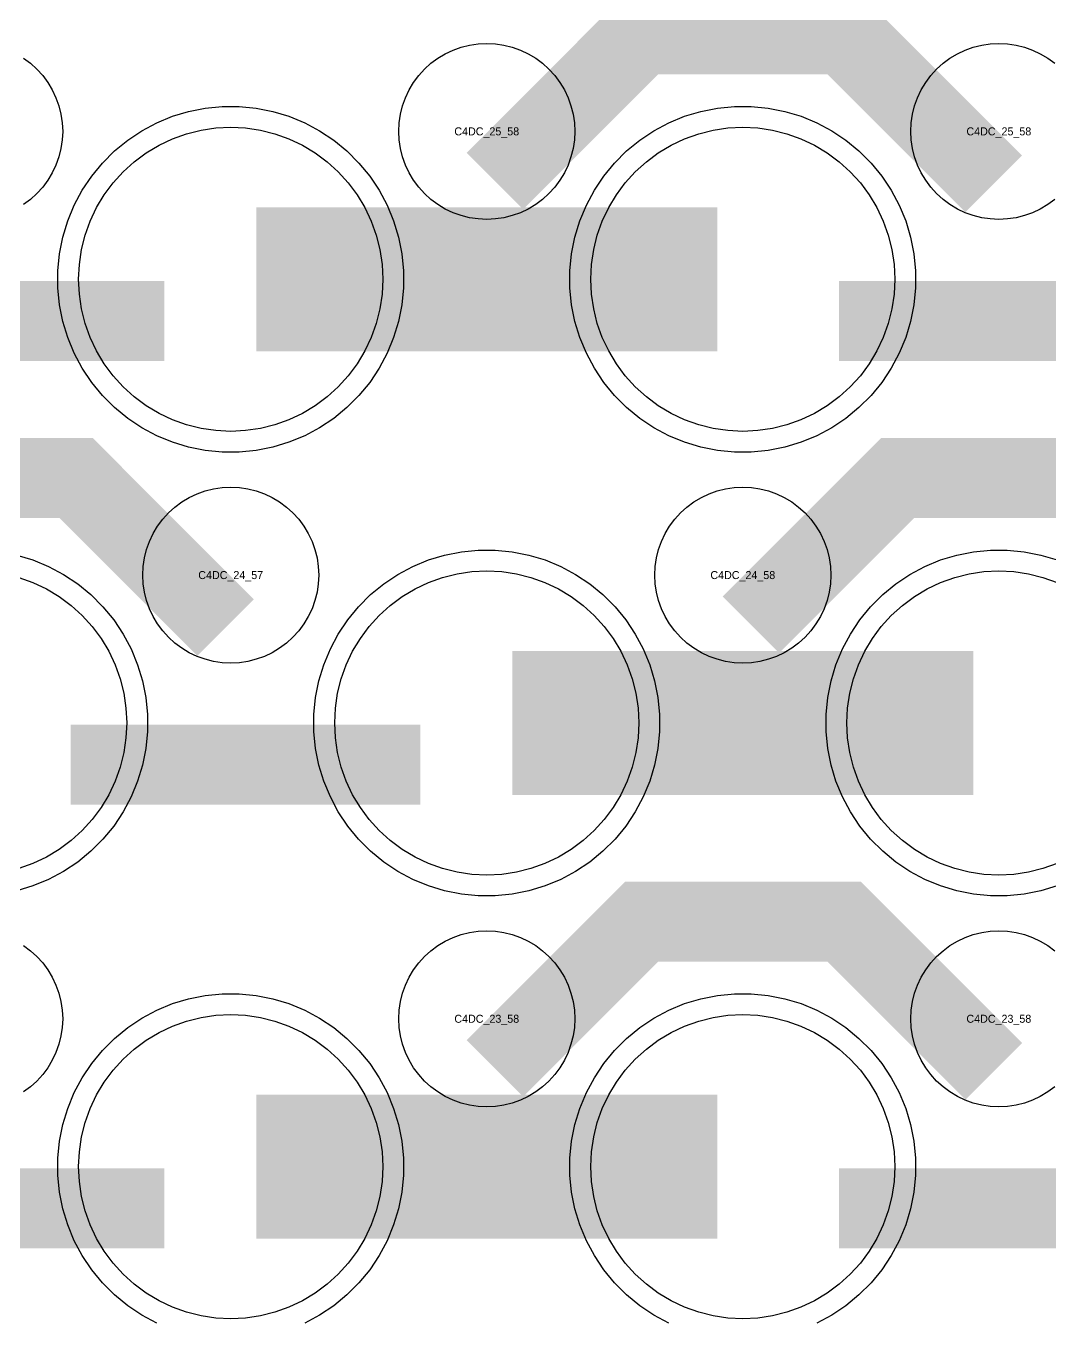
# Model space of a CAD drawing. Extents: x -11880 to 11880, y -14992 to 14992.
# Drawn here: x 6416 to 6736, y -11701.1 to -11296.3 of the extents above; entities that cross this region are included whole.
import ezdxf
from ezdxf.enums import TextEntityAlignment as Align

# ---------------------------------------------------------------- set-up
doc = ezdxf.new("R2010")
doc.units = 0
doc.header["$MEASUREMENT"] = 0
for name, color, linetype in [('GDS_775_DT_237', 138, 'CONTINUOUS'), ('RDL1_FS', 34, 'CONTINUOUS'), ('RDL_BS', 160, 'CONTINUOUS')]:
    doc.layers.add(name, color=color, linetype=linetype)

msp = doc.modelspace()

# ---------------------------------------------------------------- linework, layer by layer
at = {"layer": 'RDL1_FS'}
for points in [[(6480, -11422.969), (6475.343, -11422.74), (6470.732, -11422.056), (6466.209, -11420.924), (6461.819, -11419.352), (6457.605, -11417.36), (6453.605, -11414.962), (6449.86, -11412.184), (6446.406, -11409.054), (6443.276, -11405.6), (6440.498, -11401.855), (6438.1, -11397.855), (6436.108, -11393.641), (6434.536, -11389.251), (6433.404, -11384.728), (6432.72, -11380.117), (6432.491, -11375.46), (6432.72, -11370.803), (6433.404, -11366.192), (6434.536, -11361.669), (6436.108, -11357.279), (6438.1, -11353.065), (6440.498, -11349.065), (6443.276, -11345.32), (6446.406, -11341.866), (6449.86, -11338.736), (6453.605, -11335.958), (6457.605, -11333.56), (6461.819, -11331.568), (6466.209, -11329.996), (6470.732, -11328.864), (6475.343, -11328.18), (6480, -11327.951), (6484.657, -11328.18), (6489.268, -11328.864), (6493.791, -11329.996), (6498.181, -11331.568), (6502.395, -11333.56), (6506.395, -11335.958), (6510.14, -11338.736), (6513.594, -11341.866), (6516.724, -11345.32), (6519.502, -11349.065), (6521.9, -11353.065), (6523.892, -11357.279), (6525.464, -11361.669), (6526.596, -11366.192), (6527.28, -11370.803), (6527.509, -11375.46), (6527.28, -11380.117), (6526.596, -11384.728), (6525.464, -11389.251), (6523.892, -11393.641), (6521.9, -11397.855), (6519.502, -11401.855), (6516.724, -11405.6), (6513.594, -11409.054), (6510.14, -11412.184), (6506.395, -11414.962), (6502.395, -11417.36), (6498.181, -11419.352), (6493.791, -11420.924), (6489.268, -11422.056), (6484.657, -11422.74)], [(6640, -11422.969), (6635.343, -11422.74), (6630.732, -11422.056), (6626.209, -11420.924), (6621.819, -11419.352), (6617.605, -11417.36), (6613.605, -11414.962), (6609.86, -11412.184), (6606.406, -11409.054), (6603.276, -11405.6), (6600.498, -11401.855), (6598.1, -11397.855), (6596.108, -11393.641), (6594.536, -11389.251), (6593.404, -11384.728), (6592.72, -11380.117), (6592.491, -11375.46), (6592.72, -11370.803), (6593.404, -11366.192), (6594.536, -11361.669), (6596.108, -11357.279), (6598.1, -11353.065), (6600.498, -11349.065), (6603.276, -11345.32), (6606.406, -11341.866), (6609.86, -11338.736), (6613.605, -11335.958), (6617.605, -11333.56), (6621.819, -11331.568), (6626.209, -11329.996), (6630.732, -11328.864), (6635.343, -11328.18), (6640, -11327.951), (6644.657, -11328.18), (6649.268, -11328.864), (6653.791, -11329.996), (6658.181, -11331.568), (6662.395, -11333.56), (6666.395, -11335.958), (6670.14, -11338.736), (6673.594, -11341.866), (6676.724, -11345.32), (6679.502, -11349.065), (6681.9, -11353.065), (6683.892, -11357.279), (6685.464, -11361.669), (6686.596, -11366.192), (6687.28, -11370.803), (6687.509, -11375.46), (6687.28, -11380.117), (6686.596, -11384.728), (6685.464, -11389.251), (6683.892, -11393.641), (6681.9, -11397.855), (6679.502, -11401.855), (6676.724, -11405.6), (6673.594, -11409.054), (6670.14, -11412.184), (6666.395, -11414.962), (6662.395, -11417.36), (6658.181, -11419.352), (6653.791, -11420.924), (6649.268, -11422.056), (6644.657, -11422.74)]]:
    msp.add_lwpolyline(points, close=True, dxfattribs=at)
for points in [[(6488.002, -11375.46, 45, 45, 0), (6560.002, -11375.46, 45, 45, 0)], [(6560.002, -11375.46, 45, 45, 0), (6632.002, -11375.46, 45, 45, 0)]]:
    msp.add_lwpolyline(points, format="xyseb", dxfattribs=at)
at = {"layer": 'RDL1_FS', "color": 241, "true_color": 0xf7abae}
for points in [[(6560, -11561.534), (6555.343, -11561.305), (6550.732, -11560.621), (6546.209, -11559.489), (6541.819, -11557.917), (6537.605, -11555.925), (6533.605, -11553.527), (6529.86, -11550.749), (6526.406, -11547.619), (6523.276, -11544.165), (6520.498, -11540.42), (6518.1, -11536.42), (6516.108, -11532.206), (6514.536, -11527.816), (6513.404, -11523.293), (6512.72, -11518.682), (6512.491, -11514.025), (6512.72, -11509.368), (6513.404, -11504.757), (6514.536, -11500.234), (6516.108, -11495.844), (6518.1, -11491.63), (6520.498, -11487.63), (6523.276, -11483.885), (6526.406, -11480.431), (6529.86, -11477.301), (6533.605, -11474.523), (6537.605, -11472.125), (6541.819, -11470.133), (6546.209, -11468.561), (6550.732, -11467.429), (6555.343, -11466.745), (6560, -11466.516), (6564.657, -11466.745), (6569.268, -11467.429), (6573.791, -11468.561), (6578.181, -11470.133), (6582.395, -11472.125), (6586.395, -11474.523), (6590.14, -11477.301), (6593.594, -11480.431), (6596.724, -11483.885), (6599.502, -11487.63), (6601.9, -11491.63), (6603.892, -11495.844), (6605.464, -11500.234), (6606.596, -11504.757), (6607.28, -11509.368), (6607.509, -11514.025), (6607.28, -11518.682), (6606.596, -11523.293), (6605.464, -11527.816), (6603.892, -11532.206), (6601.9, -11536.42), (6599.502, -11540.42), (6596.724, -11544.165), (6593.594, -11547.619), (6590.14, -11550.749), (6586.395, -11553.527), (6582.395, -11555.925), (6578.181, -11557.917), (6573.791, -11559.489), (6569.268, -11560.621), (6564.657, -11561.305)], [(6480, -11700.099), (6475.343, -11699.87), (6470.732, -11699.186), (6466.209, -11698.054), (6461.819, -11696.482), (6457.605, -11694.49), (6453.605, -11692.092), (6449.86, -11689.314), (6446.406, -11686.184), (6443.276, -11682.73), (6440.498, -11678.985), (6438.1, -11674.985), (6436.108, -11670.771), (6434.536, -11666.381), (6433.404, -11661.858), (6432.72, -11657.247), (6432.491, -11652.59), (6432.72, -11647.933), (6433.404, -11643.322), (6434.536, -11638.799), (6436.108, -11634.409), (6438.1, -11630.195), (6440.498, -11626.195), (6443.276, -11622.45), (6446.406, -11618.996), (6449.86, -11615.866), (6453.605, -11613.088), (6457.605, -11610.69), (6461.819, -11608.698), (6466.209, -11607.126), (6470.732, -11605.994), (6475.343, -11605.31), (6480, -11605.081), (6484.657, -11605.31), (6489.268, -11605.994), (6493.791, -11607.126), (6498.181, -11608.698), (6502.395, -11610.69), (6506.395, -11613.088), (6510.14, -11615.866), (6513.594, -11618.996), (6516.724, -11622.45), (6519.502, -11626.195), (6521.9, -11630.195), (6523.892, -11634.409), (6525.464, -11638.799), (6526.596, -11643.322), (6527.28, -11647.933), (6527.509, -11652.59), (6527.28, -11657.247), (6526.596, -11661.858), (6525.464, -11666.381), (6523.892, -11670.771), (6521.9, -11674.985), (6519.502, -11678.985), (6516.724, -11682.73), (6513.594, -11686.184), (6510.14, -11689.314), (6506.395, -11692.092), (6502.395, -11694.49), (6498.181, -11696.482), (6493.791, -11698.054), (6489.268, -11699.186), (6484.657, -11699.87)], [(6640, -11700.099), (6635.343, -11699.87), (6630.732, -11699.186), (6626.209, -11698.054), (6621.819, -11696.482), (6617.605, -11694.49), (6613.605, -11692.092), (6609.86, -11689.314), (6606.406, -11686.184), (6603.276, -11682.73), (6600.498, -11678.985), (6598.1, -11674.985), (6596.108, -11670.771), (6594.536, -11666.381), (6593.404, -11661.858), (6592.72, -11657.247), (6592.491, -11652.59), (6592.72, -11647.933), (6593.404, -11643.322), (6594.536, -11638.799), (6596.108, -11634.409), (6598.1, -11630.195), (6600.498, -11626.195), (6603.276, -11622.45), (6606.406, -11618.996), (6609.86, -11615.866), (6613.605, -11613.088), (6617.605, -11610.69), (6621.819, -11608.698), (6626.209, -11607.126), (6630.732, -11605.994), (6635.343, -11605.31), (6640, -11605.081), (6644.657, -11605.31), (6649.268, -11605.994), (6653.791, -11607.126), (6658.181, -11608.698), (6662.395, -11610.69), (6666.395, -11613.088), (6670.14, -11615.866), (6673.594, -11618.996), (6676.724, -11622.45), (6679.502, -11626.195), (6681.9, -11630.195), (6683.892, -11634.409), (6685.464, -11638.799), (6686.596, -11643.322), (6687.28, -11647.933), (6687.509, -11652.59), (6687.28, -11657.247), (6686.596, -11661.858), (6685.464, -11666.381), (6683.892, -11670.771), (6681.9, -11674.985), (6679.502, -11678.985), (6676.724, -11682.73), (6673.594, -11686.184), (6670.14, -11689.314), (6666.395, -11692.092), (6662.395, -11694.49), (6658.181, -11696.482), (6653.791, -11698.054), (6649.268, -11699.186), (6644.657, -11699.87)]]:
    msp.add_lwpolyline(points, close=True, dxfattribs=at)
for points in [[(6738.181, -11557.917), (6733.791, -11559.489), (6729.268, -11560.621), (6724.657, -11561.305), (6720, -11561.534), (6715.343, -11561.305), (6710.732, -11560.621), (6706.209, -11559.489), (6701.819, -11557.917), (6697.605, -11555.925), (6693.605, -11553.527), (6689.86, -11550.749), (6686.406, -11547.619), (6683.276, -11544.165), (6680.498, -11540.42), (6678.1, -11536.42), (6676.108, -11532.206), (6674.536, -11527.816), (6673.404, -11523.293), (6672.72, -11518.682), (6672.491, -11514.025), (6672.72, -11509.368), (6673.404, -11504.757), (6674.536, -11500.234), (6676.108, -11495.844), (6678.1, -11491.63), (6680.498, -11487.63), (6683.276, -11483.885), (6686.406, -11480.431), (6689.86, -11477.301), (6693.605, -11474.523), (6697.605, -11472.125), (6701.819, -11470.133), (6706.209, -11468.561), (6710.732, -11467.429), (6715.343, -11466.745), (6720, -11466.516), (6724.657, -11466.745), (6729.268, -11467.429), (6733.791, -11468.561), (6738.181, -11470.133)], [(6413.791, -11468.561), (6418.181, -11470.133), (6422.395, -11472.125), (6426.395, -11474.523), (6430.14, -11477.301), (6433.594, -11480.431), (6436.724, -11483.885), (6439.502, -11487.63), (6441.9, -11491.63), (6443.892, -11495.844), (6445.464, -11500.234), (6446.596, -11504.757), (6447.28, -11509.368), (6447.509, -11514.025), (6447.28, -11518.682), (6446.596, -11523.293), (6445.464, -11527.816), (6443.892, -11532.206), (6441.9, -11536.42), (6439.502, -11540.42), (6436.724, -11544.165), (6433.594, -11547.619), (6430.14, -11550.749), (6426.395, -11553.527), (6422.395, -11555.925), (6418.181, -11557.917), (6413.791, -11559.489)]]:
    msp.add_lwpolyline(points, dxfattribs=at)
for points in [[(6568.002, -11514.025, 45, 45, 0), (6640.002, -11514.025, 45, 45, 0)], [(6640.002, -11514.025, 45, 45, 0), (6712.002, -11514.025, 45, 45, 0)], [(6488.002, -11652.59, 45, 45, 0), (6560.002, -11652.59, 45, 45, 0)], [(6560.002, -11652.59, 45, 45, 0), (6632.002, -11652.59, 45, 45, 0)]]:
    msp.add_lwpolyline(points, format="xyseb", dxfattribs=at)
at = {"layer": 'RDL_BS'}
for points in [[(6562.562, -11344.774, 25, 25, 0), (6608.377, -11298.959, 25, 25, 0), (6641.93, -11298.959, 25, 25, 0)], [(6718.401, -11345.673, 25, 25, 0), (6671.687, -11298.959, 25, 25, 0), (6641.929, -11298.959, 25, 25, 0)], [(6350.016, -11388.473, 25, 25, 0), (6459.281, -11388.473, 25, 25, 0)], [(6670.016, -11388.473, 25, 25, 0), (6779.281, -11388.473, 25, 25, 0)], [(6478.401, -11484.238, 25, 25, 0), (6431.687, -11437.524, 25, 25, 0), (6401.929, -11437.524, 25, 25, 0)], [(6642.562, -11483.339, 25, 25, 0), (6688.377, -11437.524, 25, 25, 0), (6721.93, -11437.524, 25, 25, 0)], [(6798.401, -11484.238, 25, 25, 0), (6751.687, -11437.524, 25, 25, 0), (6721.929, -11437.524, 25, 25, 0)], [(6562.562, -11621.904, 25, 25, 0), (6608.377, -11576.089, 25, 25, 0), (6641.93, -11576.089, 25, 25, 0)], [(6718.401, -11622.803, 25, 25, 0), (6671.687, -11576.089, 25, 25, 0), (6641.929, -11576.089, 25, 25, 0)]]:
    msp.add_lwpolyline(points, format="xyseb", dxfattribs=at)
for points in [[(6560, -11356.766), (6557.307, -11356.634), (6554.635, -11356.238), (6552.016, -11355.581), (6549.481, -11354.674), (6547.044, -11353.522), (6544.72, -11352.129), (6542.557, -11350.526), (6540.558, -11348.714), (6538.746, -11346.715), (6537.143, -11344.552), (6535.75, -11342.228), (6534.598, -11339.791), (6533.691, -11337.256), (6533.034, -11334.637), (6532.638, -11331.965), (6532.506, -11329.272), (6532.638, -11326.579), (6533.034, -11323.907), (6533.691, -11321.288), (6534.598, -11318.753), (6535.75, -11316.316), (6537.143, -11313.992), (6538.746, -11311.829), (6540.558, -11309.83), (6542.557, -11308.018), (6544.72, -11306.415), (6547.044, -11305.022), (6549.481, -11303.87), (6552.016, -11302.963), (6554.635, -11302.306), (6557.307, -11301.91), (6560, -11301.778), (6562.693, -11301.91), (6565.365, -11302.306), (6567.984, -11302.963), (6570.519, -11303.87), (6572.956, -11305.022), (6575.28, -11306.415), (6577.443, -11308.018), (6579.442, -11309.83), (6581.254, -11311.829), (6582.857, -11313.992), (6584.25, -11316.316), (6585.402, -11318.753), (6586.309, -11321.288), (6586.966, -11323.907), (6587.362, -11326.579), (6587.494, -11329.272), (6587.362, -11331.965), (6586.966, -11334.637), (6586.309, -11337.256), (6585.402, -11339.791), (6584.25, -11342.228), (6582.857, -11344.552), (6581.254, -11346.715), (6579.442, -11348.714), (6577.443, -11350.526), (6575.28, -11352.129), (6572.956, -11353.522), (6570.519, -11354.674), (6567.984, -11355.581), (6565.365, -11356.238), (6562.693, -11356.634)], [(6477.356, -11429.46), (6472.062, -11428.943), (6466.835, -11427.897), (6461.795, -11426.366), (6456.885, -11424.335), (6452.223, -11421.843), (6447.809, -11418.896), (6443.708, -11415.534), (6439.926, -11411.752), (6436.564, -11407.651), (6433.617, -11403.237), (6431.125, -11398.575), (6429.094, -11393.665), (6427.563, -11388.625), (6426.517, -11383.398), (6426, -11378.104), (6426, -11372.816), (6426.517, -11367.522), (6427.563, -11362.295), (6429.094, -11357.255), (6431.125, -11352.345), (6433.617, -11347.683), (6436.564, -11343.269), (6439.926, -11339.168), (6443.708, -11335.386), (6447.809, -11332.024), (6452.223, -11329.077), (6456.885, -11326.585), (6461.795, -11324.554), (6466.835, -11323.023), (6472.062, -11321.977), (6477.356, -11321.46), (6482.644, -11321.46), (6487.938, -11321.977), (6493.165, -11323.023), (6498.205, -11324.554), (6503.115, -11326.585), (6507.777, -11329.077), (6512.191, -11332.024), (6516.292, -11335.386), (6520.074, -11339.168), (6523.436, -11343.269), (6526.383, -11347.683), (6528.875, -11352.345), (6530.906, -11357.255), (6532.437, -11362.295), (6533.483, -11367.522), (6534, -11372.816), (6534, -11378.104), (6533.483, -11383.398), (6532.437, -11388.625), (6530.906, -11393.665), (6528.875, -11398.575), (6526.383, -11403.237), (6523.436, -11407.651), (6520.074, -11411.752), (6516.292, -11415.534), (6512.191, -11418.896), (6507.777, -11421.843), (6503.115, -11424.335), (6498.205, -11426.366), (6493.165, -11427.897), (6487.938, -11428.943), (6482.644, -11429.46)], [(6637.356, -11429.46), (6632.062, -11428.943), (6626.835, -11427.897), (6621.795, -11426.366), (6616.885, -11424.335), (6612.223, -11421.843), (6607.809, -11418.896), (6603.708, -11415.534), (6599.926, -11411.752), (6596.564, -11407.651), (6593.617, -11403.237), (6591.125, -11398.575), (6589.094, -11393.665), (6587.563, -11388.625), (6586.517, -11383.398), (6586, -11378.104), (6586, -11372.816), (6586.517, -11367.522), (6587.563, -11362.295), (6589.094, -11357.255), (6591.125, -11352.345), (6593.617, -11347.683), (6596.564, -11343.269), (6599.926, -11339.168), (6603.708, -11335.386), (6607.809, -11332.024), (6612.223, -11329.077), (6616.885, -11326.585), (6621.795, -11324.554), (6626.835, -11323.023), (6632.062, -11321.977), (6637.356, -11321.46), (6642.644, -11321.46), (6647.938, -11321.977), (6653.165, -11323.023), (6658.205, -11324.554), (6663.115, -11326.585), (6667.777, -11329.077), (6672.191, -11332.024), (6676.292, -11335.386), (6680.074, -11339.168), (6683.436, -11343.269), (6686.383, -11347.683), (6688.875, -11352.345), (6690.906, -11357.255), (6692.437, -11362.295), (6693.483, -11367.522), (6694, -11372.816), (6694, -11378.104), (6693.483, -11383.398), (6692.437, -11388.625), (6690.906, -11393.665), (6688.875, -11398.575), (6686.383, -11403.237), (6683.436, -11407.651), (6680.074, -11411.752), (6676.292, -11415.534), (6672.191, -11418.896), (6667.777, -11421.843), (6663.115, -11424.335), (6658.205, -11426.366), (6653.165, -11427.897), (6647.938, -11428.943), (6642.644, -11429.46)], [(6480, -11495.331), (6477.307, -11495.199), (6474.635, -11494.803), (6472.016, -11494.146), (6469.481, -11493.239), (6467.044, -11492.087), (6464.72, -11490.694), (6462.557, -11489.091), (6460.558, -11487.279), (6458.746, -11485.28), (6457.143, -11483.117), (6455.75, -11480.793), (6454.598, -11478.356), (6453.691, -11475.821), (6453.034, -11473.202), (6452.638, -11470.53), (6452.506, -11467.837), (6452.638, -11465.144), (6453.034, -11462.472), (6453.691, -11459.853), (6454.598, -11457.318), (6455.75, -11454.881), (6457.143, -11452.557), (6458.746, -11450.394), (6460.558, -11448.395), (6462.557, -11446.583), (6464.72, -11444.98), (6467.044, -11443.587), (6469.481, -11442.435), (6472.016, -11441.528), (6474.635, -11440.871), (6477.307, -11440.475), (6480, -11440.343), (6482.693, -11440.475), (6485.365, -11440.871), (6487.984, -11441.528), (6490.519, -11442.435), (6492.956, -11443.587), (6495.28, -11444.98), (6497.443, -11446.583), (6499.442, -11448.395), (6501.254, -11450.394), (6502.857, -11452.557), (6504.25, -11454.881), (6505.402, -11457.318), (6506.309, -11459.853), (6506.966, -11462.472), (6507.362, -11465.144), (6507.494, -11467.837), (6507.362, -11470.53), (6506.966, -11473.202), (6506.309, -11475.821), (6505.402, -11478.356), (6504.25, -11480.793), (6502.857, -11483.117), (6501.254, -11485.28), (6499.442, -11487.279), (6497.443, -11489.091), (6495.28, -11490.694), (6492.956, -11492.087), (6490.519, -11493.239), (6487.984, -11494.146), (6485.365, -11494.803), (6482.693, -11495.199)], [(6640, -11495.331), (6637.307, -11495.199), (6634.635, -11494.803), (6632.016, -11494.146), (6629.481, -11493.239), (6627.044, -11492.087), (6624.72, -11490.694), (6622.557, -11489.091), (6620.558, -11487.279), (6618.746, -11485.28), (6617.143, -11483.117), (6615.75, -11480.793), (6614.598, -11478.356), (6613.691, -11475.821), (6613.034, -11473.202), (6612.638, -11470.53), (6612.506, -11467.837), (6612.638, -11465.144), (6613.034, -11462.472), (6613.691, -11459.853), (6614.598, -11457.318), (6615.75, -11454.881), (6617.143, -11452.557), (6618.746, -11450.394), (6620.558, -11448.395), (6622.557, -11446.583), (6624.72, -11444.98), (6627.044, -11443.587), (6629.481, -11442.435), (6632.016, -11441.528), (6634.635, -11440.871), (6637.307, -11440.475), (6640, -11440.343), (6642.693, -11440.475), (6645.365, -11440.871), (6647.984, -11441.528), (6650.519, -11442.435), (6652.956, -11443.587), (6655.28, -11444.98), (6657.443, -11446.583), (6659.442, -11448.395), (6661.254, -11450.394), (6662.857, -11452.557), (6664.25, -11454.881), (6665.402, -11457.318), (6666.309, -11459.853), (6666.966, -11462.472), (6667.362, -11465.144), (6667.494, -11467.837), (6667.362, -11470.53), (6666.966, -11473.202), (6666.309, -11475.821), (6665.402, -11478.356), (6664.25, -11480.793), (6662.857, -11483.117), (6661.254, -11485.28), (6659.442, -11487.279), (6657.443, -11489.091), (6655.28, -11490.694), (6652.956, -11492.087), (6650.519, -11493.239), (6647.984, -11494.146), (6645.365, -11494.803), (6642.693, -11495.199)], [(6560, -11633.896), (6557.307, -11633.764), (6554.635, -11633.368), (6552.016, -11632.711), (6549.481, -11631.804), (6547.044, -11630.652), (6544.72, -11629.259), (6542.557, -11627.656), (6540.558, -11625.844), (6538.746, -11623.845), (6537.143, -11621.682), (6535.75, -11619.358), (6534.598, -11616.921), (6533.691, -11614.386), (6533.034, -11611.767), (6532.638, -11609.095), (6532.506, -11606.402), (6532.638, -11603.709), (6533.034, -11601.037), (6533.691, -11598.418), (6534.598, -11595.883), (6535.75, -11593.446), (6537.143, -11591.122), (6538.746, -11588.959), (6540.558, -11586.96), (6542.557, -11585.148), (6544.72, -11583.545), (6547.044, -11582.152), (6549.481, -11581), (6552.016, -11580.093), (6554.635, -11579.436), (6557.307, -11579.04), (6560, -11578.908), (6562.693, -11579.04), (6565.365, -11579.436), (6567.984, -11580.093), (6570.519, -11581), (6572.956, -11582.152), (6575.28, -11583.545), (6577.443, -11585.148), (6579.442, -11586.96), (6581.254, -11588.959), (6582.857, -11591.122), (6584.25, -11593.446), (6585.402, -11595.883), (6586.309, -11598.418), (6586.966, -11601.037), (6587.362, -11603.709), (6587.494, -11606.402), (6587.362, -11609.095), (6586.966, -11611.767), (6586.309, -11614.386), (6585.402, -11616.921), (6584.25, -11619.358), (6582.857, -11621.682), (6581.254, -11623.845), (6579.442, -11625.844), (6577.443, -11627.656), (6575.28, -11629.259), (6572.956, -11630.652), (6570.519, -11631.804), (6567.984, -11632.711), (6565.365, -11633.368), (6562.693, -11633.764)]]:
    msp.add_lwpolyline(points, close=True, dxfattribs=at)
for points in [[(6737.443, -11350.526), (6735.28, -11352.129), (6732.956, -11353.522), (6730.519, -11354.674), (6727.984, -11355.581), (6725.365, -11356.238), (6722.693, -11356.634), (6720, -11356.766), (6717.307, -11356.634), (6714.635, -11356.238), (6712.016, -11355.581), (6709.481, -11354.674), (6707.044, -11353.522), (6704.72, -11352.129), (6702.557, -11350.526), (6700.558, -11348.714), (6698.746, -11346.715), (6697.143, -11344.552), (6695.75, -11342.228), (6694.598, -11339.791), (6693.691, -11337.256), (6693.034, -11334.637), (6692.638, -11331.965), (6692.506, -11329.272), (6692.638, -11326.579), (6693.034, -11323.907), (6693.691, -11321.288), (6694.598, -11318.753), (6695.75, -11316.316), (6697.143, -11313.992), (6698.746, -11311.829), (6700.558, -11309.83), (6702.557, -11308.018), (6704.72, -11306.415), (6707.044, -11305.022), (6709.481, -11303.87), (6712.016, -11302.963), (6714.635, -11302.306), (6717.307, -11301.91), (6720, -11301.778), (6722.693, -11301.91), (6725.365, -11302.306), (6727.984, -11302.963), (6730.519, -11303.87), (6732.956, -11305.022), (6735.28, -11306.415), (6737.443, -11308.018)], [(6415.28, -11306.415), (6417.443, -11308.018), (6419.442, -11309.83), (6421.254, -11311.829), (6422.857, -11313.992), (6424.25, -11316.316), (6425.402, -11318.753), (6426.309, -11321.288), (6426.966, -11323.907), (6427.362, -11326.579), (6427.494, -11329.272), (6427.362, -11331.965), (6426.966, -11334.637), (6426.309, -11337.256), (6425.402, -11339.791), (6424.25, -11342.228), (6422.857, -11344.552), (6421.254, -11346.715), (6419.442, -11348.714), (6417.443, -11350.526), (6415.28, -11352.129)], [(6737.443, -11627.656), (6735.28, -11629.259), (6732.956, -11630.652), (6730.519, -11631.804), (6727.984, -11632.711), (6725.365, -11633.368), (6722.693, -11633.764), (6720, -11633.896), (6717.307, -11633.764), (6714.635, -11633.368), (6712.016, -11632.711), (6709.481, -11631.804), (6707.044, -11630.652), (6704.72, -11629.259), (6702.557, -11627.656), (6700.558, -11625.844), (6698.746, -11623.845), (6697.143, -11621.682), (6695.75, -11619.358), (6694.598, -11616.921), (6693.691, -11614.386), (6693.034, -11611.767), (6692.638, -11609.095), (6692.506, -11606.402), (6692.638, -11603.709), (6693.034, -11601.037), (6693.691, -11598.418), (6694.598, -11595.883), (6695.75, -11593.446), (6697.143, -11591.122), (6698.746, -11588.959), (6700.558, -11586.96), (6702.557, -11585.148), (6704.72, -11583.545), (6707.044, -11582.152), (6709.481, -11581), (6712.016, -11580.093), (6714.635, -11579.436), (6717.307, -11579.04), (6720, -11578.908), (6722.693, -11579.04), (6725.365, -11579.436), (6727.984, -11580.093), (6730.519, -11581), (6732.956, -11582.152), (6735.28, -11583.545), (6737.443, -11585.148)], [(6415.28, -11583.545), (6417.443, -11585.148), (6419.442, -11586.96), (6421.254, -11588.959), (6422.857, -11591.122), (6424.25, -11593.446), (6425.402, -11595.883), (6426.309, -11598.418), (6426.966, -11601.037), (6427.362, -11603.709), (6427.494, -11606.402), (6427.362, -11609.095), (6426.966, -11611.767), (6426.309, -11614.386), (6425.402, -11616.921), (6424.25, -11619.358), (6422.857, -11621.682), (6421.254, -11623.845), (6419.442, -11625.844), (6417.443, -11627.656), (6415.28, -11629.259)]]:
    msp.add_lwpolyline(points, dxfattribs=at)
at = {"layer": 'RDL_BS', "color": 241, "true_color": 0xf7abae}
for points in [[(6413.165, -11461.588), (6418.205, -11463.119), (6423.115, -11465.15), (6427.777, -11467.642), (6432.191, -11470.589), (6436.292, -11473.951), (6440.074, -11477.733), (6443.436, -11481.834), (6446.383, -11486.248), (6448.875, -11490.91), (6450.906, -11495.82), (6452.437, -11500.86), (6453.483, -11506.087), (6454, -11511.381), (6454, -11516.669), (6453.483, -11521.963), (6452.437, -11527.19), (6450.906, -11532.23), (6448.875, -11537.14), (6446.383, -11541.802), (6443.436, -11546.216), (6440.074, -11550.317), (6436.292, -11554.099), (6432.191, -11557.461), (6427.777, -11560.408), (6423.115, -11562.9), (6418.205, -11564.931), (6413.165, -11566.462)], [(6738.205, -11564.931), (6733.165, -11566.462), (6727.938, -11567.508), (6722.644, -11568.025), (6717.356, -11568.025), (6712.062, -11567.508), (6706.835, -11566.462), (6701.795, -11564.931), (6696.885, -11562.9), (6692.223, -11560.408), (6687.809, -11557.461), (6683.708, -11554.099), (6679.926, -11550.317), (6676.564, -11546.216), (6673.617, -11541.802), (6671.125, -11537.14), (6669.094, -11532.23), (6667.563, -11527.19), (6666.517, -11521.963), (6666, -11516.669), (6666, -11511.381), (6666.517, -11506.087), (6667.563, -11500.86), (6669.094, -11495.82), (6671.125, -11490.91), (6673.617, -11486.248), (6676.564, -11481.834), (6679.926, -11477.733), (6683.708, -11473.951), (6687.809, -11470.589), (6692.223, -11467.642), (6696.885, -11465.15), (6701.795, -11463.119), (6706.835, -11461.588), (6712.062, -11460.542), (6717.356, -11460.025), (6722.644, -11460.025), (6727.938, -11460.542), (6733.165, -11461.588), (6738.205, -11463.119)], [(6456.885, -11701.465), (6452.223, -11698.973), (6447.809, -11696.026), (6443.708, -11692.664), (6439.926, -11688.882), (6436.564, -11684.781), (6433.617, -11680.367), (6431.125, -11675.705), (6429.094, -11670.795), (6427.563, -11665.755), (6426.517, -11660.528), (6426, -11655.234), (6426, -11649.946), (6426.517, -11644.652), (6427.563, -11639.425), (6429.094, -11634.385), (6431.125, -11629.475), (6433.617, -11624.813), (6436.564, -11620.399), (6439.926, -11616.298), (6443.708, -11612.516), (6447.809, -11609.154), (6452.223, -11606.207), (6456.885, -11603.715), (6461.795, -11601.684), (6466.835, -11600.153), (6472.062, -11599.107), (6477.356, -11598.59), (6482.644, -11598.59), (6487.938, -11599.107), (6493.165, -11600.153), (6498.205, -11601.684), (6503.115, -11603.715), (6507.777, -11606.207), (6512.191, -11609.154), (6516.292, -11612.516), (6520.074, -11616.298), (6523.436, -11620.399), (6526.383, -11624.813), (6528.875, -11629.475), (6530.906, -11634.385), (6532.437, -11639.425), (6533.483, -11644.652), (6534, -11649.946), (6534, -11655.234), (6533.483, -11660.528), (6532.437, -11665.755), (6530.906, -11670.795), (6528.875, -11675.705), (6526.383, -11680.367), (6523.436, -11684.781), (6520.074, -11688.882), (6516.292, -11692.664), (6512.191, -11696.026), (6507.777, -11698.973), (6503.115, -11701.465)], [(6616.885, -11701.465), (6612.223, -11698.973), (6607.809, -11696.026), (6603.708, -11692.664), (6599.926, -11688.882), (6596.564, -11684.781), (6593.617, -11680.367), (6591.125, -11675.705), (6589.094, -11670.795), (6587.563, -11665.755), (6586.517, -11660.528), (6586, -11655.234), (6586, -11649.946), (6586.517, -11644.652), (6587.563, -11639.425), (6589.094, -11634.385), (6591.125, -11629.475), (6593.617, -11624.813), (6596.564, -11620.399), (6599.926, -11616.298), (6603.708, -11612.516), (6607.809, -11609.154), (6612.223, -11606.207), (6616.885, -11603.715), (6621.795, -11601.684), (6626.835, -11600.153), (6632.062, -11599.107), (6637.356, -11598.59), (6642.644, -11598.59), (6647.938, -11599.107), (6653.165, -11600.153), (6658.205, -11601.684), (6663.115, -11603.715), (6667.777, -11606.207), (6672.191, -11609.154), (6676.292, -11612.516), (6680.074, -11616.298), (6683.436, -11620.399), (6686.383, -11624.813), (6688.875, -11629.475), (6690.906, -11634.385), (6692.437, -11639.425), (6693.483, -11644.652), (6694, -11649.946), (6694, -11655.234), (6693.483, -11660.528), (6692.437, -11665.755), (6690.906, -11670.795), (6688.875, -11675.705), (6686.383, -11680.367), (6683.436, -11684.781), (6680.074, -11688.882), (6676.292, -11692.664), (6672.191, -11696.026), (6667.777, -11698.973), (6663.115, -11701.465)]]:
    msp.add_lwpolyline(points, dxfattribs=at)
msp.add_lwpolyline([(6557.356, -11568.025), (6552.062, -11567.508), (6546.835, -11566.462), (6541.795, -11564.931), (6536.885, -11562.9), (6532.223, -11560.408), (6527.809, -11557.461), (6523.708, -11554.099), (6519.926, -11550.317), (6516.564, -11546.216), (6513.617, -11541.802), (6511.125, -11537.14), (6509.094, -11532.23), (6507.563, -11527.19), (6506.517, -11521.963), (6506, -11516.669), (6506, -11511.381), (6506.517, -11506.087), (6507.563, -11500.86), (6509.094, -11495.82), (6511.125, -11490.91), (6513.617, -11486.248), (6516.564, -11481.834), (6519.926, -11477.733), (6523.708, -11473.951), (6527.809, -11470.589), (6532.223, -11467.642), (6536.885, -11465.15), (6541.795, -11463.119), (6546.835, -11461.588), (6552.062, -11460.542), (6557.356, -11460.025), (6562.644, -11460.025), (6567.938, -11460.542), (6573.165, -11461.588), (6578.205, -11463.119), (6583.115, -11465.15), (6587.777, -11467.642), (6592.191, -11470.589), (6596.292, -11473.951), (6600.074, -11477.733), (6603.436, -11481.834), (6606.383, -11486.248), (6608.875, -11490.91), (6610.906, -11495.82), (6612.437, -11500.86), (6613.483, -11506.087), (6614, -11511.381), (6614, -11516.669), (6613.483, -11521.963), (6612.437, -11527.19), (6610.906, -11532.23), (6608.875, -11537.14), (6606.383, -11541.802), (6603.436, -11546.216), (6600.074, -11550.317), (6596.292, -11554.099), (6592.191, -11557.461), (6587.777, -11560.408), (6583.115, -11562.9), (6578.205, -11564.931), (6573.165, -11566.462), (6567.938, -11567.508), (6562.644, -11568.025)], close=True, dxfattribs=at)
for points in [[(6430.016, -11527.038, 25, 25, 0), (6539.281, -11527.038, 25, 25, 0)], [(6350.016, -11665.603, 25, 25, 0), (6459.281, -11665.603, 25, 25, 0)], [(6670.016, -11665.603, 25, 25, 0), (6779.281, -11665.603, 25, 25, 0)]]:
    msp.add_lwpolyline(points, format="xyseb", dxfattribs=at)

# ---------------------------------------------------------------- texts
at = {"layer": 'GDS_775_DT_237'}
for s, p in [('C4DC_25_58', (6560, -11329.272)), ('C4DC_25_58', (6560, -11329.272)), ('C4DC_25_58', (6720, -11329.272)), ('C4DC_25_58', (6720, -11329.272)), ('C4DC_24_57', (6480, -11467.837)), ('C4DC_24_57', (6480, -11467.837)), ('C4DC_24_58', (6640, -11467.837)), ('C4DC_24_58', (6640, -11467.837)), ('C4DC_23_58', (6560, -11606.402)), ('C4DC_23_58', (6560, -11606.402)), ('C4DC_23_58', (6720, -11606.402)), ('C4DC_23_58', (6720, -11606.402))]:
    msp.add_text(s, height=2.5, dxfattribs=at).set_placement(p, align=Align.MIDDLE_CENTER)

doc.saveas('drawing.dxf')
